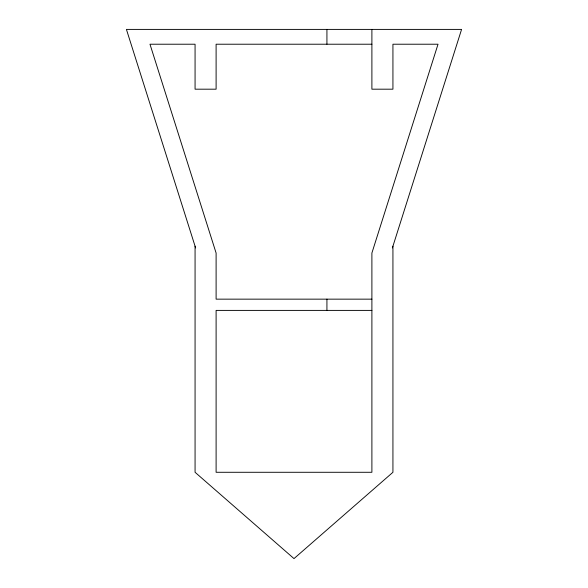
<?xml version="1.0" encoding="UTF-8"?>
<svg xmlns="http://www.w3.org/2000/svg" width="588" height="588" viewBox="0 0 588 588"><rect width="100%" height="100%" fill="white"/><g stroke="black" fill="none" stroke-linecap="round" stroke-linejoin="round"><path stroke-width="0.88" d="M392.38 247.938L461.58 29.4L126.42 29.4L195.62 247.938M371.895 44.218L216.105 44.218L216.105 89.185L195.069 89.185L195.069 44.218L149.977 44.218L216.105 253.031L216.105 299.152L371.895 299.152M371.895 310.398L216.105 310.398L216.105 472.282L371.895 472.282L371.895 253.031L438.023 44.218L392.931 44.218L392.931 89.185L371.895 89.185L371.895 29.4M392.931 246.188L392.931 472.282L294 558.6L195.069 472.282L195.069 246.188M326.928 29.4L326.928 44.218M326.928 299.152L326.928 310.398"/></g></svg>
